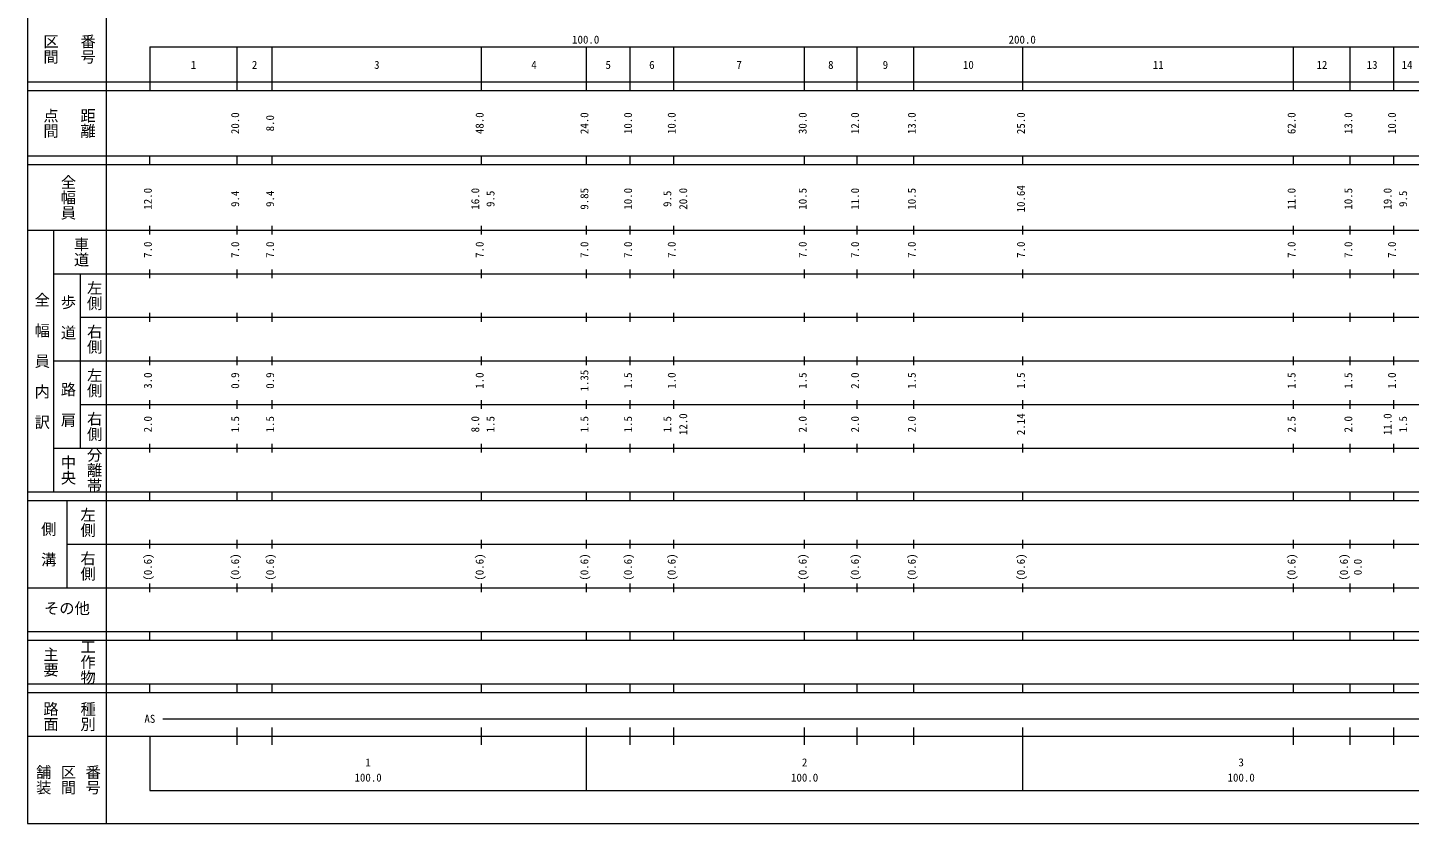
# Model space of a CAD drawing. Units: millimetres on the paper, enlarged 1000 times. Extents: x -71326 to 568674, y -102781 to 257219.
# Drawn here: x -71326 to 245200, y -102781 to 79628 of the extents above; entities that cross this region are included whole.
import ezdxf
from ezdxf.enums import TextEntityAlignment as Align

# ---------------------------------------------------------------- set-up
doc = ezdxf.new("R2010")
doc.units = ezdxf.units.MM
doc.header["$LTSCALE"] = 1000
doc.layers.add('M-TTL', color=2, linetype='Continuous', lineweight=13)
doc.layers.add('M-TTL-BAND', color=7, linetype='Continuous', lineweight=13)
doc.styles.add('@ＭＳ ゴシック', font='')
doc.styles.add('ＭＳ ゴシック', font='')
doc.styles.get('@ＭＳ ゴシック').set_extended_font_data('@MS Gothic')
doc.styles.get('ＭＳ ゴシック').set_extended_font_data('MS Gothic')

msp = doc.modelspace()

# ---------------------------------------------------------------- linework, layer by layer
at = {"layer": 'M-TTL'}
for p, q in [((-71326, 257219), (-71326, -102781)), ((-71326, -102781), (568674, -102781))]:
    msp.add_line(p, q, dxfattribs=at)
at = {"layer": 'M-TTL-BAND'}
for p, q in [((-53326, 247219), (-53326, -102781)), ((-43326, 75219), (467674, 75219)), ((-43326, 75219), (-43326, 65219)), ((-23326, 65219), (-23326, 75219)), ((-15326, 65219), (-15326, 75219)), ((32674, 65219), (32674, 75219)), ((56674, 65219), (56674, 75219)), ((66674, 65219), (66674, 75219)), ((76674, 65219), (76674, 75219)), ((106674, 65219), (106674, 75219)), ((118674, 65219), (118674, 75219)), ((131674, 65219), (131674, 75219)), ((156674, 65219), (156674, 75219)), ((218674, 65219), (218674, 75219)), ((231674, 65219), (231674, 75219)), ((241674, 65219), (241674, 75219)), ((-71326, 67219), (467674, 67219)), ((-71326, 65219), (467674, 65219)), ((-71326, 50219), (467674, 50219)), ((-71326, 48219), (467674, 48219)), ((-43326, 48219), (-43326, 50219)), ((-23326, 48219), (-23326, 50219)), ((-15326, 48219), (-15326, 50219)), ((32674, 48219), (32674, 50219)), ((56674, 48219), (56674, 50219)), ((66674, 48219), (66674, 50219)), ((76674, 48219), (76674, 50219)), ((106674, 48219), (106674, 50219)), ((118674, 48219), (118674, 50219)), ((131674, 48219), (131674, 50219)), ((156674, 48219), (156674, 50219)), ((218674, 48219), (218674, 50219)), ((231674, 48219), (231674, 50219)), ((241674, 48219), (241674, 50219)), ((-71326, 33219), (467674, 33219)), ((-65326, -26781), (-65326, 33219)), ((-43326, 32219), (-43326, 34219)), ((-23326, 32219), (-23326, 34219)), ((-15326, 32219), (-15326, 34219)), ((32674, 32219), (32674, 34219)), ((56674, 32219), (56674, 34219)), ((66674, 32219), (66674, 34219)), ((76674, 32219), (76674, 34219)), ((106674, 32219), (106674, 34219)), ((118674, 32219), (118674, 34219)), ((131674, 32219), (131674, 34219)), ((156674, 32219), (156674, 34219)), ((218674, 32219), (218674, 34219)), ((231674, 32219), (231674, 34219)), ((241674, 32219), (241674, 34219)), ((-65326, 23219), (467674, 23219)), ((-59326, 23219), (-59326, -16781)), ((-43326, 22219), (-43326, 24219)), ((-23326, 22219), (-23326, 24219)), ((-15326, 22219), (-15326, 24219)), ((32674, 22219), (32674, 24219)), ((56674, 22219), (56674, 24219)), ((66674, 22219), (66674, 24219)), ((76674, 22219), (76674, 24219)), ((106674, 22219), (106674, 24219)), ((118674, 22219), (118674, 24219)), ((131674, 22219), (131674, 24219)), ((156674, 22219), (156674, 24219)), ((218674, 22219), (218674, 24219)), ((231674, 22219), (231674, 24219)), ((241674, 22219), (241674, 24219)), ((-59326, 13219), (467674, 13219)), ((-43326, 12219), (-43326, 14219)), ((-23326, 12219), (-23326, 14219)), ((-15326, 12219), (-15326, 14219)), ((32674, 12219), (32674, 14219)), ((56674, 12219), (56674, 14219)), ((66674, 12219), (66674, 14219)), ((76674, 12219), (76674, 14219)), ((106674, 12219), (106674, 14219)), ((118674, 12219), (118674, 14219)), ((131674, 12219), (131674, 14219)), ((156674, 12219), (156674, 14219)), ((218674, 12219), (218674, 14219)), ((231674, 12219), (231674, 14219)), ((241674, 12219), (241674, 14219)), ((-65326, 3219), (467674, 3219)), ((-43326, 2219), (-43326, 4219)), ((-23326, 2219), (-23326, 4219)), ((-15326, 2219), (-15326, 4219)), ((32674, 2219), (32674, 4219)), ((56674, 2219), (56674, 4219)), ((66674, 2219), (66674, 4219)), ((76674, 2219), (76674, 4219)), ((106674, 2219), (106674, 4219)), ((118674, 2219), (118674, 4219)), ((131674, 2219), (131674, 4219)), ((156674, 2219), (156674, 4219)), ((218674, 2219), (218674, 4219)), ((231674, 2219), (231674, 4219)), ((241674, 2219), (241674, 4219)), ((-43326, -7781), (-43326, -5781)), ((-23326, -7781), (-23326, -5781)), ((-15326, -7781), (-15326, -5781)), ((32674, -7781), (32674, -5781)), ((56674, -7781), (56674, -5781)), ((66674, -7781), (66674, -5781)), ((76674, -7781), (76674, -5781)), ((106674, -7781), (106674, -5781)), ((118674, -7781), (118674, -5781)), ((131674, -7781), (131674, -5781)), ((156674, -7781), (156674, -5781)), ((218674, -7781), (218674, -5781)), ((231674, -7781), (231674, -5781)), ((241674, -7781), (241674, -5781)), ((-59326, -6781), (467674, -6781)), ((-43326, -17781), (-43326, -15781)), ((-23326, -17781), (-23326, -15781)), ((-15326, -17781), (-15326, -15781)), ((32674, -17781), (32674, -15781)), ((56674, -17781), (56674, -15781)), ((66674, -17781), (66674, -15781)), ((76674, -17781), (76674, -15781)), ((106674, -17781), (106674, -15781)), ((118674, -17781), (118674, -15781)), ((131674, -17781), (131674, -15781)), ((156674, -17781), (156674, -15781)), ((218674, -17781), (218674, -15781)), ((231674, -17781), (231674, -15781)), ((241674, -17781), (241674, -15781)), ((-65326, -16781), (467674, -16781)), ((-71326, -26781), (467674, -26781)), ((-43326, -28781), (-43326, -26781)), ((-23326, -28781), (-23326, -26781)), ((-15326, -28781), (-15326, -26781)), ((32674, -28781), (32674, -26781)), ((56674, -28781), (56674, -26781)), ((66674, -28781), (66674, -26781)), ((76674, -28781), (76674, -26781)), ((106674, -28781), (106674, -26781)), ((118674, -28781), (118674, -26781)), ((131674, -28781), (131674, -26781)), ((156674, -28781), (156674, -26781)), ((218674, -28781), (218674, -26781)), ((231674, -28781), (231674, -26781)), ((241674, -28781), (241674, -26781)), ((-71326, -28781), (467674, -28781)), ((-62326, -28781), (-62326, -48781)), ((-43326, -39781), (-43326, -37781)), ((-23326, -39781), (-23326, -37781)), ((-15326, -39781), (-15326, -37781)), ((32674, -39781), (32674, -37781)), ((56674, -39781), (56674, -37781)), ((66674, -39781), (66674, -37781)), ((76674, -39781), (76674, -37781)), ((106674, -39781), (106674, -37781)), ((118674, -39781), (118674, -37781)), ((131674, -39781), (131674, -37781)), ((156674, -39781), (156674, -37781)), ((218674, -39781), (218674, -37781)), ((231674, -39781), (231674, -37781)), ((241674, -39781), (241674, -37781)), ((-62326, -38781), (467674, -38781)), ((-71326, -48781), (467674, -48781)), ((-43326, -49781), (-43326, -47781)), ((-23326, -49781), (-23326, -47781)), ((-15326, -49781), (-15326, -47781)), ((32674, -49781), (32674, -47781)), ((56674, -49781), (56674, -47781)), ((66674, -49781), (66674, -47781)), ((76674, -49781), (76674, -47781)), ((106674, -49781), (106674, -47781)), ((118674, -49781), (118674, -47781)), ((131674, -49781), (131674, -47781)), ((156674, -49781), (156674, -47781)), ((218674, -49781), (218674, -47781)), ((231674, -49781), (231674, -47781)), ((241674, -49781), (241674, -47781)), ((-71326, -58781), (467674, -58781)), ((-43326, -60781), (-43326, -58781)), ((-23326, -60781), (-23326, -58781)), ((-15326, -60781), (-15326, -58781)), ((32674, -60781), (32674, -58781)), ((56674, -60781), (56674, -58781)), ((66674, -60781), (66674, -58781)), ((76674, -60781), (76674, -58781)), ((106674, -60781), (106674, -58781)), ((118674, -60781), (118674, -58781)), ((131674, -60781), (131674, -58781)), ((156674, -60781), (156674, -58781)), ((218674, -60781), (218674, -58781)), ((231674, -60781), (231674, -58781)), ((241674, -60781), (241674, -58781)), ((-71326, -60781), (467674, -60781)), ((-71326, -70781), (467674, -70781)), ((-71326, -72781), (467674, -72781)), ((-43326, -72781), (-43326, -70781)), ((-23326, -72781), (-23326, -70781)), ((-15326, -72781), (-15326, -70781)), ((32674, -72781), (32674, -70781)), ((56674, -72781), (56674, -70781)), ((66674, -72781), (66674, -70781)), ((76674, -72781), (76674, -70781)), ((106674, -72781), (106674, -70781)), ((118674, -72781), (118674, -70781)), ((131674, -72781), (131674, -70781)), ((156674, -72781), (156674, -70781)), ((218674, -72781), (218674, -70781)), ((231674, -72781), (231674, -70781)), ((241674, -72781), (241674, -70781)), ((-40326, -78781), (453674, -78781)), ((-23326, -84781), (-23326, -80781)), ((-15326, -84781), (-15326, -80781)), ((32674, -84781), (32674, -80781)), ((56674, -95281), (56674, -80781)), ((66674, -84781), (66674, -80781)), ((76674, -84781), (76674, -80781)), ((106674, -84781), (106674, -80781)), ((118674, -84781), (118674, -80781)), ((131674, -84781), (131674, -80781)), ((156674, -95281), (156674, -80781)), ((218674, -84781), (218674, -80781)), ((231674, -84781), (231674, -80781)), ((241674, -84781), (241674, -80781)), ((-71326, -82781), (467674, -82781)), ((-43326, -82781), (-43326, -95281)), ((-43326, -95281), (467674, -95281))]:
    msp.add_line(p, q, dxfattribs=at)

# ---------------------------------------------------------------- texts
for s, height, rotation, style, p in [('区間', 2566, 270, '@ＭＳ ゴシック', (-68076, 78219)), ('番号', 2566, 270, '@ＭＳ ゴシック', (-59576, 78219)), ('点間', 2566, 270, '@ＭＳ ゴシック', (-68076, 61219)), ('距離', 2566, 270, '@ＭＳ ゴシック', (-59576, 61219)), ('20.0', 1833, 90, 'ＭＳ ゴシック', (-22326, 55219)), ('8.0', 1833, 90, 'ＭＳ ゴシック', (-14326, 55844)), ('48.0', 1833, 90, 'ＭＳ ゴシック', (33674, 55219)), ('24.0', 1833, 90, 'ＭＳ ゴシック', (57674, 55219)), ('10.0', 1833, 90, 'ＭＳ ゴシック', (67674, 55219)), ('10.0', 1833, 90, 'ＭＳ ゴシック', (77674, 55219)), ('30.0', 1833, 90, 'ＭＳ ゴシック', (107674, 55219)), ('12.0', 1833, 90, 'ＭＳ ゴシック', (119674, 55219)), ('13.0', 1833, 90, 'ＭＳ ゴシック', (132674, 55219)), ('25.0', 1833, 90, 'ＭＳ ゴシック', (157674, 55219)), ('62.0', 1833, 90, 'ＭＳ ゴシック', (219674, 55219)), ('13.0', 1833, 90, 'ＭＳ ゴシック', (232674, 55219)), ('10.0', 1833, 90, 'ＭＳ ゴシック', (242674, 55219)), ('全幅員', 2566, 270, '@ＭＳ ゴシック', (-64076, 45969)), ('12.0', 1833, 90, 'ＭＳ ゴシック', (-42326, 37893)), ('9.4', 1833, 90, 'ＭＳ ゴシック', (-22326, 38518)), ('9.4', 1833, 90, 'ＭＳ ゴシック', (-14326, 38518)), ('16.0', 1833, 90, 'ＭＳ ゴシック', (32674, 37893)), ('9.5', 1833, 90, 'ＭＳ ゴシック', (36167, 38518)), ('9.85', 1833, 90, 'ＭＳ ゴシック', (57674, 37893)), ('10.0', 1833, 90, 'ＭＳ ゴシック', (67674, 37893)), ('9.5', 1833, 90, 'ＭＳ ゴシック', (76674, 38518)), ('20.0', 1833, 90, 'ＭＳ ゴシック', (80311, 37893)), ('10.5', 1833, 90, 'ＭＳ ゴシック', (107674, 37893)), ('11.0', 1833, 90, 'ＭＳ ゴシック', (119674, 37893)), ('10.5', 1833, 90, 'ＭＳ ゴシック', (132674, 37893)), ('10.64', 1833, 90, 'ＭＳ ゴシック', (157674, 37268)), ('11.0', 1833, 90, 'ＭＳ ゴシック', (219674, 37893)), ('10.5', 1833, 90, 'ＭＳ ゴシック', (232674, 37893)), ('19.0', 1833, 90, 'ＭＳ ゴシック', (241674, 37893)), ('9.5', 1833, 90, 'ＭＳ ゴシック', (245224, 38518)), ('車道', 2566, 270, '@ＭＳ ゴシック', (-61076, 31719)), ('7.0', 1833, 90, 'ＭＳ ゴシック', (-42326, 26844)), ('7.0', 1833, 90, 'ＭＳ ゴシック', (-22326, 26844)), ('7.0', 1833, 90, 'ＭＳ ゴシック', (-14326, 26844)), ('7.0', 1833, 90, 'ＭＳ ゴシック', (33674, 26844)), ('7.0', 1833, 90, 'ＭＳ ゴシック', (57674, 26844)), ('7.0', 1833, 90, 'ＭＳ ゴシック', (67674, 26844)), ('7.0', 1833, 90, 'ＭＳ ゴシック', (77674, 26844)), ('7.0', 1833, 90, 'ＭＳ ゴシック', (107674, 26844)), ('7.0', 1833, 90, 'ＭＳ ゴシック', (119674, 26844)), ('7.0', 1833, 90, 'ＭＳ ゴシック', (132674, 26844)), ('7.0', 1833, 90, 'ＭＳ ゴシック', (157674, 26844)), ('7.0', 1833, 90, 'ＭＳ ゴシック', (219674, 26844)), ('7.0', 1833, 90, 'ＭＳ ゴシック', (232674, 26844)), ('7.0', 1833, 90, 'ＭＳ ゴシック', (242674, 26844)), ('左側', 2566, 270, '@ＭＳ ゴシック', (-58076, 21719)), ('全\u3000幅\u3000員\u3000内\u3000訳', 2566, 270, '@ＭＳ ゴシック', (-70076, 18969)), ('歩\u3000道', 2566, 270, '@ＭＳ ゴシック', (-64076, 18469)), ('右側', 2566, 270, '@ＭＳ ゴシック', (-58076, 11719)), ('左側', 2566, 270, '@ＭＳ ゴシック', (-58076, 1719)), ('3.0', 1833, 90, 'ＭＳ ゴシック', (-42326, -3156)), ('0.9', 1833, 90, 'ＭＳ ゴシック', (-22326, -3156)), ('0.9', 1833, 90, 'ＭＳ ゴシック', (-14326, -3156)), ('1.0', 1833, 90, 'ＭＳ ゴシック', (33674, -3156)), ('1.35', 1833, 90, 'ＭＳ ゴシック', (57674, -3781)), ('1.5', 1833, 90, 'ＭＳ ゴシック', (67674, -3156)), ('1.0', 1833, 90, 'ＭＳ ゴシック', (77674, -3156)), ('1.5', 1833, 90, 'ＭＳ ゴシック', (107674, -3156)), ('2.0', 1833, 90, 'ＭＳ ゴシック', (119674, -3156)), ('1.5', 1833, 90, 'ＭＳ ゴシック', (132674, -3156)), ('1.5', 1833, 90, 'ＭＳ ゴシック', (157674, -3156)), ('1.5', 1833, 90, 'ＭＳ ゴシック', (219674, -3156)), ('1.5', 1833, 90, 'ＭＳ ゴシック', (232674, -3156)), ('1.0', 1833, 90, 'ＭＳ ゴシック', (242674, -3156)), ('路\u3000肩', 2566, 270, '@ＭＳ ゴシック', (-64076, -1531)), ('右側', 2566, 270, '@ＭＳ ゴシック', (-58076, -8281)), ('12.0', 1833, 90, 'ＭＳ ゴシック', (80311, -13781)), ('2.14', 1833, 90, 'ＭＳ ゴシック', (157674, -13781)), ('11.0', 1833, 90, 'ＭＳ ゴシック', (241674, -13781)), ('2.0', 1833, 90, 'ＭＳ ゴシック', (-42326, -13156)), ('1.5', 1833, 90, 'ＭＳ ゴシック', (-22326, -13156)), ('1.5', 1833, 90, 'ＭＳ ゴシック', (-14326, -13156)), ('8.0', 1833, 90, 'ＭＳ ゴシック', (32674, -13156)), ('1.5', 1833, 90, 'ＭＳ ゴシック', (36167, -13156)), ('1.5', 1833, 90, 'ＭＳ ゴシック', (57674, -13156)), ('1.5', 1833, 90, 'ＭＳ ゴシック', (67674, -13156)), ('1.5', 1833, 90, 'ＭＳ ゴシック', (76674, -13156)), ('2.0', 1833, 90, 'ＭＳ ゴシック', (107674, -13156)), ('2.0', 1833, 90, 'ＭＳ ゴシック', (119674, -13156)), ('2.0', 1833, 90, 'ＭＳ ゴシック', (132674, -13156)), ('2.5', 1833, 90, 'ＭＳ ゴシック', (219674, -13156)), ('2.0', 1833, 90, 'ＭＳ ゴシック', (232674, -13156)), ('1.5', 1833, 90, 'ＭＳ ゴシック', (245224, -13156)), ('中央', 2566, 270, '@ＭＳ ゴシック', (-64076, -18281)), ('分離帯', 2566, 270, '@ＭＳ ゴシック', (-58076, -16531)), ('左側', 2566, 270, '@ＭＳ ゴシック', (-59576, -30281)), ('側\u3000溝', 2566, 270, '@ＭＳ ゴシック', (-68576, -33531)), ('右側', 2566, 270, '@ＭＳ ゴシック', (-59576, -40281)), ('(0.6)', 1833, 90, 'ＭＳ ゴシック', (-42326, -47142)), ('(0.6)', 1833, 90, 'ＭＳ ゴシック', (-22326, -47142)), ('(0.6)', 1833, 90, 'ＭＳ ゴシック', (-14326, -47142)), ('(0.6)', 1833, 90, 'ＭＳ ゴシック', (33674, -47142)), ('(0.6)', 1833, 90, 'ＭＳ ゴシック', (57674, -47142)), ('(0.6)', 1833, 90, 'ＭＳ ゴシック', (67674, -47142)), ('(0.6)', 1833, 90, 'ＭＳ ゴシック', (77674, -47142)), ('(0.6)', 1833, 90, 'ＭＳ ゴシック', (107674, -47142)), ('(0.6)', 1833, 90, 'ＭＳ ゴシック', (119674, -47142)), ('(0.6)', 1833, 90, 'ＭＳ ゴシック', (132674, -47142)), ('(0.6)', 1833, 90, 'ＭＳ ゴシック', (157674, -47142)), ('(0.6)', 1833, 90, 'ＭＳ ゴシック', (219674, -47142)), ('(0.6)', 1833, 90, 'ＭＳ ゴシック', (231674, -47142)), ('0.0', 1833, 90, 'ＭＳ ゴシック', (234840, -45892)), ('主要', 2566, 270, '@ＭＳ ゴシック', (-68076, -62281)), ('工作物', 2566, 270, '@ＭＳ ゴシック', (-59576, -60531)), ('路面', 2566, 270, '@ＭＳ ゴシック', (-68076, -74782)), ('種別', 2566, 270, '@ＭＳ ゴシック', (-59576, -74782)), ('舗装', 2566, 270, '@ＭＳ ゴシック', (-69743, -89281)), ('区間', 2566, 270, '@ＭＳ ゴシック', (-64076, -89281)), ('番号', 2566, 270, '@ＭＳ ゴシック', (-58409, -89281))]:
    msp.add_text(s, height=height, rotation=rotation, dxfattribs=dict(at, style=style)).set_placement(p, align=Align.BOTTOM_LEFT)
at = {"layer": 'M-TTL-BAND', "style": 'ＭＳ ゴシック'}
for s, height, p in [('100.0', 1833, (53393, 75413)), ('200.0', 1833, (153393, 75413)), ('1', 1833, (-33951, 69624)), ('2', 1833, (-19951, 69624)), ('3', 1833, (8049, 69624)), ('4', 1833, (44049, 69624)), ('5', 1833, (61049, 69624)), ('6', 1833, (71049, 69624)), ('7', 1833, (91049, 69624)), ('8', 1833, (112049, 69624)), ('9', 1833, (124549, 69624)), ('10', 1833, (142924, 69624)), ('11', 1833, (186424, 69624)), ('12', 1833, (223924, 69624)), ('13', 1833, (235424, 69624)), ('14', 1833, (243424, 69624)), ('その他', 2566, (-67576, -55531)), ('AS', 1833, (-44576, -80281)), ('1', 1833, (6049, -90258)), ('2', 1833, (106049, -90258)), ('3', 1833, (206049, -90258)), ('100.0', 1833, (3549, -93748)), ('100.0', 1833, (103549, -93748)), ('100.0', 1833, (203549, -93748))]:
    msp.add_text(s, height=height, dxfattribs=at).set_placement(p, align=Align.BOTTOM_LEFT)

doc.saveas('drawing.dxf')
